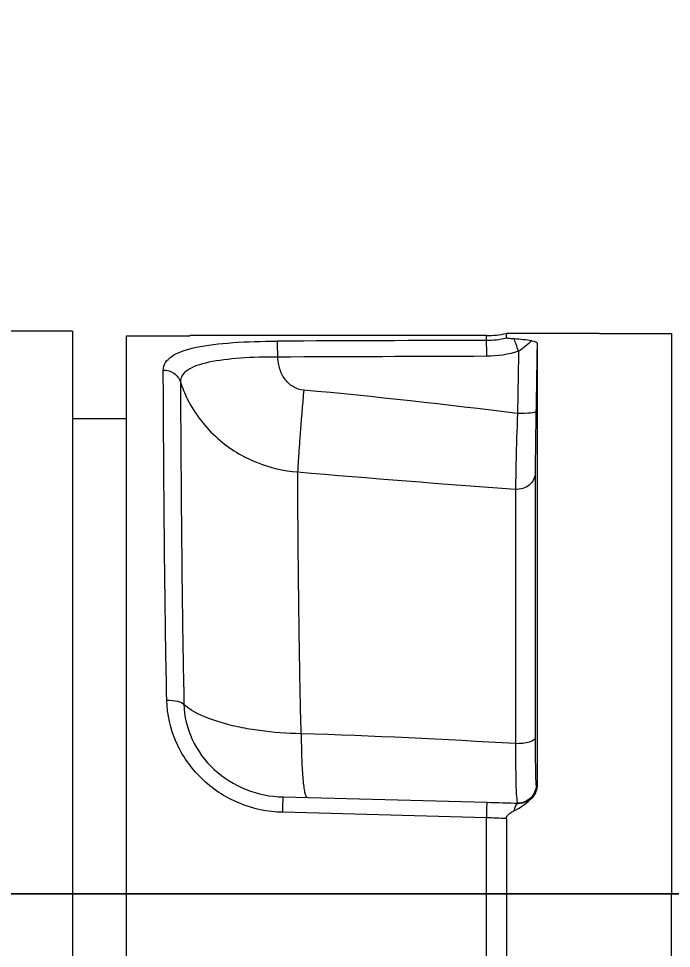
# Model space of a CAD drawing. Header units: millimetres. Extents: x 0 to 594, y 0 to 532.
# Drawn here: x 460.39 to 464.01, y 282.52 to 287.68 of the extents above; entities that cross this region are included whole.
import ezdxf
from ezdxf.lldxf.tags import DXFTag

# ---------------------------------------------------------------- set-up
doc = ezdxf.new("R2010")
doc.units = ezdxf.units.MM
for name, color, linetype, true_color in [('11', 7, 'Continuous', 0xffffff), ('13', 7, 'Continuous', 0xffffff), ('201', 7, 'Continuous', 0xffffff), ('4', 7, 'Continuous', 0xffffff)]:
    doc.layers.add(name, color=color, linetype=linetype, true_color=true_color)
doc.styles.add('iso-1', font='isocp.shx')
tags = doc.linetypes.add('DASHED', pattern=[25.72, 12.86, -12.86]).pattern_tags.tags
tags[6:7] = [DXFTag(74, 4), DXFTag(75, 0), DXFTag(340, '0'), DXFTag(46, 0.0), DXFTag(50, 0.0), DXFTag(44, 0.0), DXFTag(45, 0.0)]
tags[4:5] = [DXFTag(74, 4), DXFTag(75, 0), DXFTag(340, '0'), DXFTag(46, 0.0), DXFTag(50, 0.0), DXFTag(44, 0.0), DXFTag(45, 0.0)]
doc.dimstyles.get("Standard").update_dxf_attribs({"dimtxt": 0.18, "dimasz": 0.18, "dimexe": 0.18, "dimexo": 0.0625, "dimgap": 0.09, "dimtad": 0, "dimtih": 1, "dimtoh": 1, "dimdec": 4, "dimzin": 0, "dimdsep": 46, "dimtxsty": 'Standard', "dimcen": 0.09, "dimadec": 0, "dimazin": 0, "dimtfac": 1, "dimtdec": 4, "dimtofl": 0, "dimtmove": 0, "dimatfit": 3, "dimfxl": 1, "dimtolj": 1, "dimtzin": 0, "dimarcsym": 0})

# ---------------------------------------------------------------- blocks, each defined once
blk = doc.blocks.new('_U1')
at = {"layer": '201', "color": 250, "lineweight": 13}
blk.add_line((430.61169, 282.820884), (499.931008, 323.940688), dxfattribs=at)
at = {"layer": '201', "color": 250, "lineweight": 18}
blk.add_solid([(499.931008, 323.940688), (497.155868, 321.758737), (496.685695, 322.551343), (499.931008, 323.940688)], dxfattribs=at)
at = {"layer": '201', "color": 250, "linetype": 'Continuous', "lineweight": 18, "char_height": 3.5, "attachment_point": 7, "rotation": 30.676165, "line_spacing_factor": 0.963855, "style": 'iso-1'}
for s, insert in [('\\W0.5795;1612', (481.810819, 313.855865)), ('\\W0.6380;R', (478.626316, 311.966838))]:
    blk.add_mtext(s, dxfattribs=dict(at, insert=insert))
blk = doc.blocks.new('_U12')
at = {"layer": '201', "color": 250, "lineweight": 13}
blk.add_line((478.785907, 282.820884), (453.134443, 282.820884), dxfattribs=at)
blk = doc.blocks.new('_U13')
at = {"layer": '201', "color": 250, "lineweight": 13}
blk.add_arc((430.61169, 282.820884), 53.921515, 175, 359.999943, dxfattribs=at)

msp = doc.modelspace()

# ---------------------------------------------------------------- linework, layer by layer
at = {"layer": '11', "color": 250, "linetype": 'DASHED', "lineweight": 18}
for q in [(477.61169, 282.82088), (471.36169, 282.82088)]:
    msp.add_line((438.61169, 282.82088), q, dxfattribs=at)
at = {"layer": '13', "color": 250, "linetype": 'Continuous', "lineweight": 18}
msp.add_circle((430.61169, 282.82088), 80.5978, dxfattribs=at)
at = {"layer": '4', "color": 250, "linetype": 'Continuous', "lineweight": 18}
for p, q in [((460.68669, 285.94588), (458.98669, 285.94588)), ((460.68669, 285.94588), (460.68669, 279.69588)), ((460.98669, 279.72088), (460.98669, 285.92008)), ((460.98669, 285.92008), (461.33669, 285.92008)), ((462.98404, 285.92088), (461.33669, 285.92088)), ((461.33669, 285.92008), (461.33669, 285.92088)), ((463.61169, 285.93338), (463.09515, 285.93338)), ((463.09515, 285.90802), (463.09515, 285.93338)), ((463.61169, 285.93338), (464.01169, 285.93338)), ((463.26602, 285.87955), (463.26602, 283.42439)), ((460.98669, 285.45838), (460.68669, 285.45838)), ((463.25528, 285.15893), (463.25528, 283.68901)), ((461.85615, 283.359), (462.98666, 283.32939)), ((463.09515, 283.23904), (463.09515, 282.40273))]:
    msp.add_line(p, q, dxfattribs=at)
at = {"layer": '4', "color": 250, "linetype": 'Continuous', "lineweight": 13}
for p, q in [((462.98404, 285.89467), (462.98404, 285.92088)), ((464.01169, 285.93338), (464.01169, 282.82088)), ((463.14658, 285.0673), (463.14658, 283.65498)), ((462.98404, 283.24305), (461.85353, 283.27364)), ((462.98404, 282.39872), (462.98404, 283.24305)), ((463.61169, 282.82088), (464.01169, 282.82088)), ((464.01169, 279.70838), (464.01169, 282.82088))]:
    msp.add_line(p, q, dxfattribs=at)
at = {"layer": '4', "color": 250, "linetype": 'Continuous', "lineweight": 18}
msp.add_arc((462.98404, 286.42088), 0.5, 270, 282.83857, dxfattribs=at)
at = {"layer": '4', "color": 250, "linetype": 'Continuous', "lineweight": 13}
for centre, major_axis, ratio, start_param, end_param in [((489.64398, 282.82088), (-114.56551, 0.32428), 0.02691, 4.947323, 4.9577543), ((462.98404, 285.79552), (0.00035, -0.1), 0.026688, 1.6753875, 3.0114082), ((463.16017, 285.82314), (0.03023, -0.09532), 0.05678, 1.6626157, 2.5320503), ((489.64653, 282.83133), (-114.56537, 0.3138), 0.026042, 4.9473179, 4.9577491), ((462.98404, 283.22943), (-0.00262, -0.09997), 0.003598, 3.1415927, 4.5758298), ((463.15984, 283.22483), (-0.00262, -0.09997), 0.298392, 3.1415927, 4.1157516)]:
    msp.add_ellipse(centre, major_axis=major_axis, ratio=ratio, start_param=start_param, end_param=end_param, dxfattribs=at)
for points in [[(462.98404, 285.89467), (463.0218, 285.89483), (463.05882, 285.89934), (463.09515, 285.90802)], [(463.23573, 285.89246), (463.21535, 285.87345), (463.19027, 285.85145), (463.16279, 285.83359)], [(463.16279, 285.83359), (463.10552, 285.81543), (463.04682, 285.80618), (462.98666, 285.80596)], [(463.16279, 285.83359), (463.16086, 285.71864), (463.15894, 285.60369), (463.15703, 285.48874)], [(463.15703, 285.48876), (462.76168, 285.53661), (462.36621, 285.58321), (461.96974, 285.61773)], [(461.93628, 285.16385), (462.33957, 285.12913), (462.74307, 285.09806), (463.14658, 285.0673)], [(463.14658, 283.655), (462.74966, 283.67755), (462.35274, 283.699), (461.95589, 283.70974)], [(463.26038, 283.4245), (463.26225, 283.42447), (463.26413, 283.42443), (463.26602, 283.42439)], [(463.09515, 283.23904), (463.05877, 283.24048), (463.02174, 283.24182), (462.98404, 283.24305)]]:
    msp.add_open_spline(points, degree=3, dxfattribs=at)
at = {"layer": '4', "color": 250, "linetype": 'Continuous', "lineweight": 18}
for points, knots in [([(463.13849, 285.90228), (463.13019, 285.90284), (463.12205, 285.90346), (463.1104, 285.90462), (463.10636, 285.90508), (463.10068, 285.90596), (463.09868, 285.90635), (463.09618, 285.90708), (463.09545, 285.90743), (463.09517, 285.90785), (463.09515, 285.90794), (463.09515, 285.90802)], [0, 0, 0, 0, 0.4334902, 0.4334902, 0.67956, 0.67956, 0.8430776, 0.8430776, 0.9702999, 0.9702999, 1, 1, 1, 1]), ([(463.09515, 283.23904), (463.09515, 283.24173), (463.09566, 283.24446), (463.09777, 283.25029), (463.09964, 283.25336), (463.10587, 283.26127), (463.111, 283.2656), (463.12275, 283.27404), (463.12962, 283.27802), (463.13664, 283.28164)], [0, 0, 0, 0, 0.1307602, 0.1307602, 0.3007733, 0.3007733, 0.6193262, 0.6193262, 1, 1, 1, 1])]:
    msp.add_open_spline(points, degree=3, knots=knots, dxfattribs=at)
for points in [[(463.23573, 285.89246), (463.20783, 285.89698), (463.17399, 285.89989), (463.13849, 285.90228)], [(463.23573, 285.89246), (463.25504, 285.88933), (463.26602, 285.88468), (463.26602, 285.87955)], [(463.26602, 283.42439), (463.26602, 283.40038), (463.25724, 283.37686), (463.24133, 283.3587)], [(462.98666, 283.32939), (463.04663, 283.32782), (463.10523, 283.32629), (463.16246, 283.32479)], [(463.13664, 283.28164), (463.17574, 283.3018), (463.21219, 283.32545), (463.24133, 283.3587)], [(463.16246, 283.32479), (463.19378, 283.32397), (463.22098, 283.33597), (463.24133, 283.3587)]]:
    msp.add_open_spline(points, degree=3, dxfattribs=at)
at = {"layer": '4', "color": 250, "linetype": 'Continuous', "lineweight": 13}
for points, knots in [([(461.18997, 285.72986), (461.18981, 285.75923), (461.20555, 285.78449), (461.26817, 285.82698), (461.31446, 285.84346), (461.43075, 285.86823), (461.50123, 285.8766), (461.65435, 285.88738), (461.73828, 285.88997), (461.82325, 285.89031)], [0, 0, 0, 0, 0.25, 0.25, 0.5, 0.5, 0.75, 0.75, 1, 1, 1, 1]), ([(461.82587, 285.80174), (461.82572, 285.82371), (461.82538, 285.84483), (461.82444, 285.87662), (461.82385, 285.88721), (461.82325, 285.89031)], [0, 0, 0, 0, 0.5, 0.5, 1, 1, 1, 1]), ([(463.26602, 285.87955), (463.26499, 285.81849), (463.26397, 285.75743), (463.26184, 285.63007), (463.26073, 285.56378), (463.25963, 285.49749)], [0, 0, 0, 0, 0.4794819, 0.4794819, 1, 1, 1, 1]), ([(461.82587, 285.80174), (461.75471, 285.80217), (461.6836, 285.80003), (461.55377, 285.79082), (461.49356, 285.78358), (461.39355, 285.76222), (461.3533, 285.74796), (461.29883, 285.71122), (461.28507, 285.6893), (461.28545, 285.66398)], [0, 0, 0, 0, 0.25, 0.25, 0.5, 0.5, 0.75, 0.75, 1, 1, 1, 1]), ([(461.96974, 285.61773), (461.94877, 285.61955), (461.92864, 285.62652), (461.89253, 285.64857), (461.87653, 285.66371), (461.85066, 285.70012), (461.84122, 285.721), (461.83212, 285.7538), (461.82992, 285.76498), (461.8272, 285.78473), (461.82641, 285.79334), (461.82587, 285.80174)], [0, 0, 0, 0, 0.2572866, 0.2572866, 0.5145733, 0.5145733, 0.7718599, 0.7718599, 0.9005032, 0.9005032, 1, 1, 1, 1]), ([(461.20947, 283.89602), (461.205, 284.10645), (461.20199, 284.30793), (461.19851, 284.59034), (461.19753, 284.6816), (461.19582, 284.85519), (461.1951, 284.9376), (461.1932, 285.172), (461.19228, 285.31198), (461.19085, 285.55315), (461.19034, 285.6523), (461.18996, 285.72986)], [0, 0, 0, 0, 0.25, 0.25, 0.375, 0.375, 0.5, 0.5, 0.75, 0.75, 1, 1, 1, 1]), ([(461.18997, 285.72986), (461.21112, 285.72987), (461.23221, 285.72339), (461.26627, 285.69988), (461.27916, 285.68292), (461.28545, 285.66398)], [0, 0, 0, 0, 0.5, 0.5, 1, 1, 1, 1]), ([(461.28544, 285.66395), (461.28583, 285.58809), (461.28634, 285.49108), (461.28778, 285.25508), (461.2887, 285.1181), (461.29061, 284.8887), (461.29134, 284.80804), (461.29305, 284.63813), (461.29404, 284.54879), (461.29753, 284.27379), (461.30051, 284.07933), (461.305, 283.87351)], [0, 0, 0, 0, 0.25, 0.25, 0.5, 0.5, 0.625, 0.625, 0.75, 0.75, 1, 1, 1, 1]), ([(461.28545, 285.66397), (461.29585, 285.63178), (461.30864, 285.60018), (461.36563, 285.48453), (461.42446, 285.40996), (461.55886, 285.29131), (461.63249, 285.24807), (461.78204, 285.18776), (461.85833, 285.17028), (461.93628, 285.16385)], [0, 0, 0, 0, 0.1059056, 0.1059056, 0.4039371, 0.4039371, 0.7019685, 0.7019685, 1, 1, 1, 1]), ([(463.15703, 285.48876), (463.1536, 285.39517), (463.15074, 285.30525), (463.14797, 285.1948), (463.14729, 285.16169), (463.14651, 285.10614), (463.1464, 285.08386), (463.14658, 285.0673)], [0, 0, 0, 0, 0.5, 0.5, 0.75, 0.75, 1, 1, 1, 1]), ([(463.25963, 285.49749), (463.25948, 285.49471), (463.24826, 285.49213), (463.21017, 285.48888), (463.18354, 285.48823), (463.15703, 285.48874)], [0, 0, 0, 0, 0.5, 0.5, 1, 1, 1, 1]), ([(463.25963, 285.49749), (463.25839, 285.42225), (463.25728, 285.35009), (463.25572, 285.23175), (463.25528, 285.18553), (463.25528, 285.15893)], [0, 0, 0, 0, 0.5, 0.5, 1, 1, 1, 1]), ([(461.95589, 283.70974), (461.95143, 283.87629), (461.94846, 284.03331), (461.94383, 284.32896), (461.94217, 284.46883), (461.9396, 284.71796), (461.93867, 284.82851), (461.93757, 284.97294), (461.93725, 285.01743), (461.93671, 285.09713), (461.93647, 285.13264), (461.93628, 285.16385)], [0, 0, 0, 0, 0.25, 0.25, 0.5, 0.5, 0.75, 0.75, 0.875, 0.875, 1, 1, 1, 1]), ([(463.25528, 285.15893), (463.2548, 285.13334), (463.24253, 285.10812), (463.20189, 285.07386), (463.17382, 285.06507), (463.14658, 285.0673)], [0, 0, 0, 0, 0.5, 0.5, 1, 1, 1, 1]), ([(461.20947, 283.89607), (461.23065, 283.89648), (461.25178, 283.89447), (461.28588, 283.8864), (461.29875, 283.88036), (461.305, 283.87346)], [0, 0, 0, 0, 0.5, 0.5, 1, 1, 1, 1]), ([(461.85353, 283.27364), (461.76901, 283.27592), (461.68654, 283.29328), (461.53166, 283.35801), (461.46142, 283.40457), (461.37229, 283.49148), (461.34573, 283.5228), (461.29884, 283.59), (461.27841, 283.62624), (461.22919, 283.73727), (461.21115, 283.81666), (461.20947, 283.89602)], [0, 0, 0, 0, 0.25, 0.25, 0.5, 0.5, 0.625, 0.625, 0.75, 0.75, 1, 1, 1, 1]), ([(461.30499, 283.87341), (461.30629, 283.80692), (461.32215, 283.74006), (461.37959, 283.61641), (461.42121, 283.55949), (461.52387, 283.4643), (461.58391, 283.42665), (461.71555, 283.37453), (461.78516, 283.36086), (461.85615, 283.359)], [0, 0, 0, 0, 0.25, 0.25, 0.5, 0.5, 0.75, 0.75, 1, 1, 1, 1]), ([(461.95589, 283.70974), (461.87692, 283.71099), (461.80001, 283.71685), (461.68778, 283.73226), (461.65093, 283.73852), (461.57914, 283.75339), (461.54425, 283.76202), (461.44666, 283.79088), (461.39021, 283.81444), (461.33144, 283.85094), (461.31663, 283.86224), (461.305, 283.8734)], [0, 0, 0, 0, 0.2916403, 0.2916403, 0.4374604, 0.4374604, 0.5832806, 0.5832806, 0.8749209, 0.8749209, 1, 1, 1, 1]), ([(463.25528, 283.68901), (463.2548, 283.6795), (463.24253, 283.67014), (463.20189, 283.65742), (463.17382, 283.65415), (463.14658, 283.65498)], [0, 0, 0, 0, 0.5, 0.5, 1, 1, 1, 1]), ([(463.25528, 283.68901), (463.25528, 283.61111), (463.25582, 283.54343), (463.25767, 283.44995), (463.25896, 283.42453), (463.26038, 283.4245)], [0, 0, 0, 0, 0.5, 0.5, 1, 1, 1, 1]), ([(463.14658, 283.655), (463.14589, 283.55845), (463.14666, 283.47361), (463.15068, 283.35688), (463.1539, 283.32502), (463.15777, 283.32491)], [0, 0, 0, 0, 0.5, 0.5, 1, 1, 1, 1]), ([(463.26038, 283.4245), (463.26028, 283.39795), (463.24908, 283.37161), (463.21097, 283.33463), (463.18431, 283.32422), (463.15777, 283.32491)], [0, 0, 0, 0, 0.5, 0.5, 1, 1, 1, 1]), ([(461.85353, 283.27364), (461.85416, 283.29711), (461.85478, 283.31921), (461.85573, 283.35021), (461.85606, 283.359), (461.85615, 283.359)], [0, 0, 0, 0, 0.5, 0.5, 1, 1, 1, 1])]:
    msp.add_open_spline(points, degree=3, knots=knots, dxfattribs=at)
for points, weights in [([(461.96974, 285.61773), (461.94122, 285.28306), (461.93628, 285.16385)], [1, 0.851577793646, 1]), ([(461.95589, 283.70974), (461.95784, 283.35634), (461.98933, 283.35551)], [1, 0.823358754809, 1])]:
    msp.add_rational_spline(points, weights, degree=2, dxfattribs=at)

# ---------------------------------------------------------------- block references
at = {"layer": '201', "color": 250, "linetype": 'Continuous', "lineweight": 18}
for name in ['_U12', '_U13']:
    msp.add_blockref(name, (0, 0), dxfattribs=at)

# ---------------------------------------------------------------- dimensions: what is measured, and where the dimension line sits
dim = msp.add_radius_dim(center=(430.61169, 282.82088), mpoint=(499.93101, 323.94069), dimstyle='Standard', override={"dimtxt": 3.5, "dimasz": 3.5, "dimexe": 1.5, "dimexo": 0.5, "dimgap": 1.75, "dimtad": 1, "dimtih": 0, "dimtoh": 0, "dimdec": 0, "dimlfac": 20, "dimzin": 8, "dimdsep": 46, "dimlunit": 2, "dimpost": 'R<>', "dimtxsty": 'iso-1', "dimsah": 1, "dimse1": 0, "dimse2": 0, "dimsd1": 0, "dimsd2": 0, "dimclrd": 250, "dimclre": 250, "dimclrt": 250, "dimtol": 0, "dimtm": -0.1, "dimtfac": 0.7, "dimtdec": 2, "dimtofl": 1, "dimtmove": 0, "dimtzin": 8, "dimlwd": 13, "dimlwe": 13}, dxfattribs=at)
dim.commit()
dim.dimension.update_dxf_attribs({"geometry": '_U1', "text_midpoint": (482.97275, 313.88115), "dimtype": 164})

doc.saveas('drawing.dxf')
